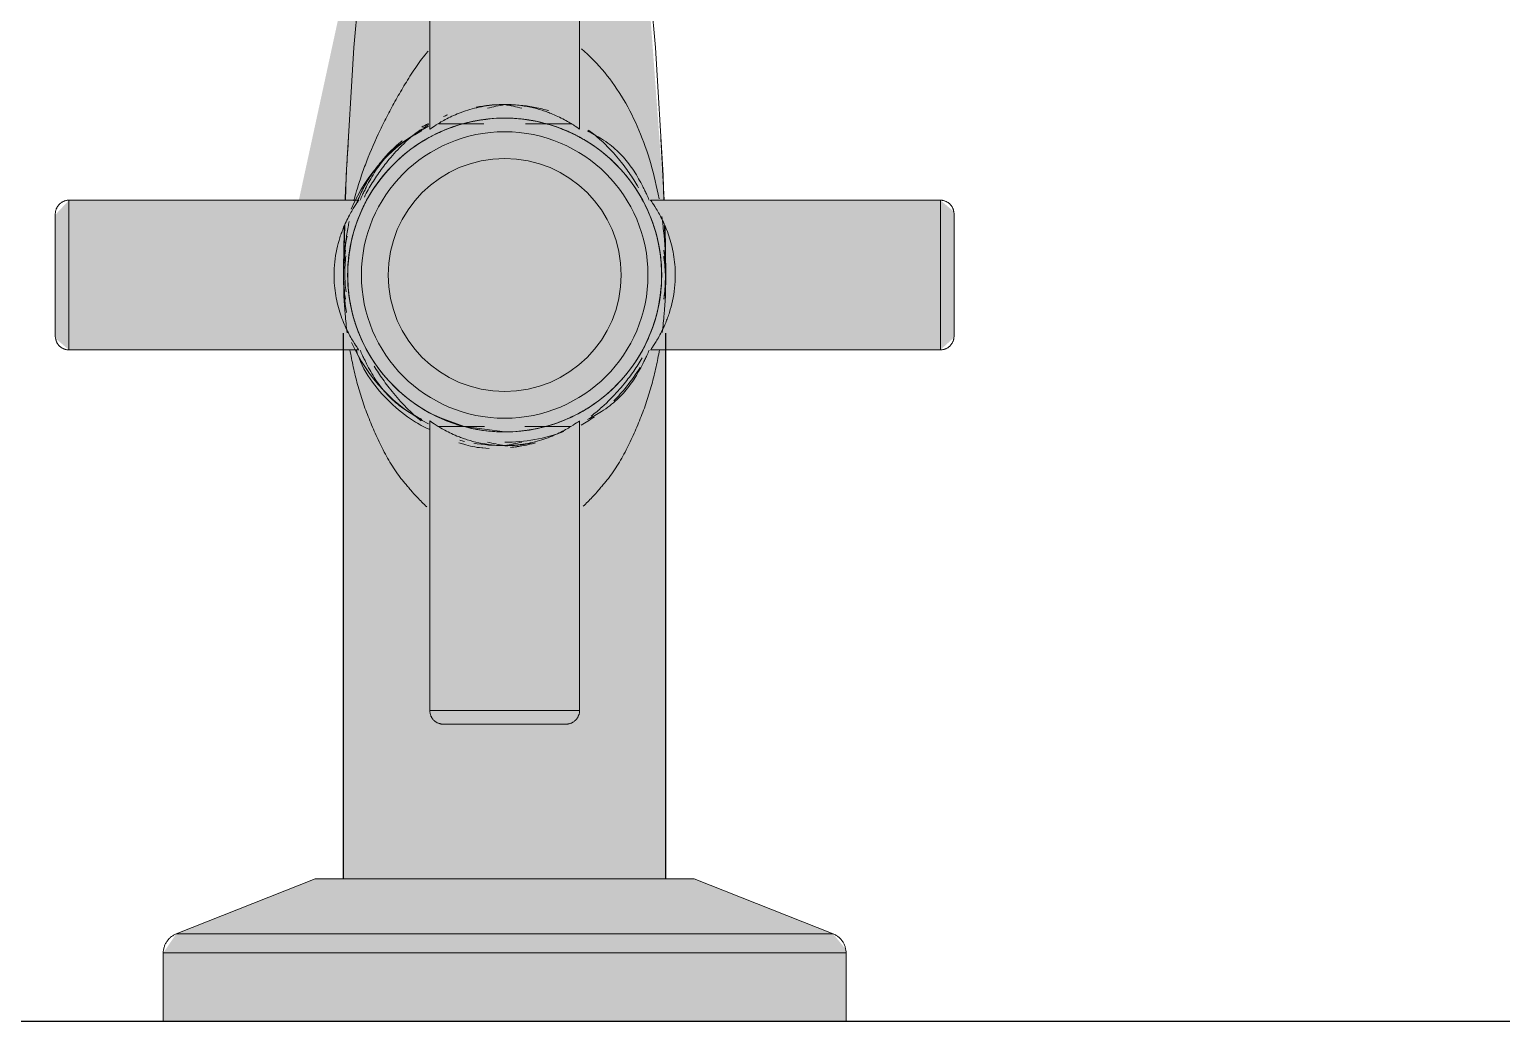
# Model space of a CAD drawing. Extents: x 100 to 738, y -85 to 470.
# Drawn here: x 624.0042 to 624.112, y 455.0367 to 455.1094 of the extents above; entities that cross this region are included whole.
import ezdxf

# ---------------------------------------------------------------- set-up
doc = ezdxf.new("R2010")
doc.units = 0
doc.layers.get('0').update_dxf_attribs({"linetype": 'CONTINUOUS'})
for name, color, linetype in [('0704-MOB-HTC', 251, 'CONTINUOUS'), ('ARQ-ALV', 6, 'CONTINUOUS'), ('ARQ-CON', 10, 'CONTINUOUS'), ('ARQ-PIS', 1, 'CONTINUOUS')]:
    doc.layers.add(name, color=color, linetype=linetype)
doc.layers.add('ARQ-HATCH-8 C', color=40, linetype='CONTINUOUS', true_color=0xfedb00)

# ---------------------------------------------------------------- blocks, each defined once
blk = doc.blocks.new('3600-00-FORCAS_ARMADAS-MAT-LAY-PROPOSTO$0$1235-1022-BB-AG_PCA_RELOGIO_E_EMP-TAG-MAT-LAYOUT-PROP-TERREO$0$2911-0-age-ceilandia-centro-pe-mat-layout-proposto$0$1821-18-BRB-AGE-SEF-PE-MAT-LAYOUT-PROPOSTA$0$ARQ_BRB_AGE_TOR_O FEMININO1')
at = {"layer": '0704-MOB-HTC'}
h = blk.add_hatch(color=255, dxfattribs=at)
h.dxf.hatch_style = 1
edge = h.paths.add_edge_path()
edge.add_line((-0.02501, 0), (0.02501, 0))
edge.add_line((0.02501, 0), (0.02501, -0.00504))
edge.add_line((0.02501, -0.00504), (0.02406, -0.00643))
edge.add_line((0.02406, -0.00643), (0.01388, -0.01046))
edge.add_line((0.01388, -0.01046), (0.0118, -0.01046))
edge.add_line((0.0118, -0.01046), (0.0118, -0.04923))
edge.add_line((0.0118, -0.04923), (0.03192, -0.04923))
edge.add_line((0.03192, -0.04923), (0.03291, -0.05008))
edge.add_line((0.03291, -0.05008), (0.03292, -0.05913))
edge.add_line((0.03292, -0.05913), (0.03192, -0.0602))
edge.add_line((0.03192, -0.0602), (0.01167, -0.0602))
edge.add_line((0.01167, -0.0602), (0.01508, -0.0602))
edge.add_line((0.01508, -0.0602), (0.00992, -0.08397))
edge.add_arc((-0.00201, -0.09533), 0.01647, -33.4349, 43.5832, ccw=False)
edge.add_arc((-0.00006, -0.09526), 0.01492, 216.9841, 322.2189, ccw=False)
edge.add_arc((0.00206, -0.09543), 0.01658, 136.2787, 212.1183, ccw=False)
edge.add_line((-0.00992, -0.08397), (-0.01167, -0.06019))
edge.add_line((-0.01167, -0.06019), (-0.03192, -0.0602))
edge.add_line((-0.03192, -0.0602), (-0.0329, -0.05937))
edge.add_line((-0.0329, -0.05937), (-0.03291, -0.05013))
edge.add_line((-0.03291, -0.05013), (-0.03192, -0.04923))
edge.add_line((-0.03192, -0.04923), (-0.0118, -0.04923))
edge.add_line((-0.0118, -0.04923), (-0.0118, -0.01046))
edge.add_line((-0.0118, -0.01046), (-0.01388, -0.01046))
edge.add_line((-0.01388, -0.01046), (-0.02406, -0.00643))
edge.add_line((-0.02406, -0.00643), (-0.02499, -0.0053))
edge.add_line((-0.02499, -0.0053), (-0.02501, 0))
at = {"layer": 'ARQ-HATCH-8 C'}
h = blk.add_hatch(dxfattribs=at)
h.set_pattern_fill('ANGLE', color=256)
h.set_pattern_definition([(0, (0, 0), (0, 6.985), [5.08, -1.905]), (90, (0, 0), (-6.985, 4e-16), [5.08, -1.905])])
edge = h.paths.add_edge_path()
edge.add_line((-0.02501, 0), (0.02501, 0))
edge.add_line((0.02501, 0), (0.02501, -0.00504))
edge.add_line((0.02501, -0.00504), (0.02406, -0.00643))
edge.add_line((0.02406, -0.00643), (0.01388, -0.01046))
edge.add_line((0.01388, -0.01046), (0.0118, -0.01046))
edge.add_line((0.0118, -0.01046), (0.0118, -0.04923))
edge.add_line((0.0118, -0.04923), (0.03192, -0.04923))
edge.add_line((0.03192, -0.04923), (0.03291, -0.05008))
edge.add_line((0.03291, -0.05008), (0.03292, -0.05913))
edge.add_line((0.03292, -0.05913), (0.03192, -0.0602))
edge.add_line((0.03192, -0.0602), (0.01167, -0.0602))
edge.add_line((0.01167, -0.0602), (0.01508, -0.0602))
edge.add_line((0.01508, -0.0602), (0.00992, -0.08397))
edge.add_arc((0.04358, -0.09128), 0.03444, 167.7476, 202.4006)
edge.add_arc((-0.00016, -0.10931), 0.01286, -203.1977, 22.4006, ccw=False)
edge.add_arc((-0.0433, -0.09082), 0.03407, 336.8023, 371.5946)
edge.add_line((-0.00992, -0.08397), (-0.01167, -0.06019))
edge.add_line((-0.01167, -0.06019), (-0.03192, -0.0602))
edge.add_line((-0.03192, -0.0602), (-0.0329, -0.05937))
edge.add_line((-0.0329, -0.05937), (-0.03291, -0.05013))
edge.add_line((-0.03291, -0.05013), (-0.03192, -0.04923))
edge.add_line((-0.03192, -0.04923), (-0.0118, -0.04923))
edge.add_line((-0.0118, -0.04923), (-0.0118, -0.01046))
edge.add_line((-0.0118, -0.01046), (-0.01388, -0.01046))
edge.add_line((-0.01388, -0.01046), (-0.02406, -0.00643))
edge.add_line((-0.02406, -0.00643), (-0.02499, -0.0053))
edge.add_line((-0.02499, -0.0053), (-0.02501, 0))
at = {"lineweight": 9}
for p, q in [((-0.02501, 0), (-0.02501, -0.00504)), ((-0.02501, 0), (0.02501, 0)), ((0.02501, -0.00504), (0.02501, 0)), ((-0.02501, -0.00504), (0.02501, -0.00504)), ((-0.02406, -0.00643), (-0.01388, -0.01046)), ((0.02406, -0.00643), (-0.02406, -0.00643)), ((0.01388, -0.01046), (0.02406, -0.00643)), ((-0.01388, -0.01046), (0.01388, -0.01046)), ((-0.00449, -0.0218), (-0.00317, -0.0218)), ((0.00449, -0.0218), (-0.00449, -0.0218)), ((0.00317, -0.0218), (0.00449, -0.0218)), ((-0.00549, -0.0228), (-0.00549, -0.04403)), ((-0.00549, -0.0228), (0, -0.0228)), ((0.00549, -0.0228), (0, -0.0228)), ((0.00549, -0.04403), (0.00549, -0.0228)), ((-0.00485, -0.04361), (-0.00147, -0.04361)), ((0.00147, -0.04361), (0.00484, -0.04361)), ((-0.01069, -0.04923), (-0.03192, -0.04923)), ((-0.03192, -0.04923), (-0.03192, -0.05472)), ((0.03192, -0.04923), (0.01069, -0.04923)), ((0.03192, -0.04923), (0.03192, -0.05472)), ((-0.03292, -0.05155), (-0.03292, -0.05023)), ((-0.03292, -0.05023), (-0.03292, -0.0592)), ((0.03292, -0.05023), (0.03292, -0.05155)), ((0.03292, -0.05023), (0.03292, -0.0592)), ((-0.03192, -0.0602), (-0.03192, -0.05472)), ((-0.01175, -0.05833), (-0.0118, -0.05472)), ((-0.0118, -0.05485), (-0.01171, -0.05836)), ((0.0118, -0.05485), (0.01171, -0.05839)), ((0.0118, -0.05478), (0.0118, -0.05448)), ((0.0118, -0.05478), (0.0118, -0.05483)), ((0.03192, -0.0602), (0.03192, -0.05472)), ((-0.03292, -0.0592), (-0.03292, -0.05789)), ((0.03292, -0.05789), (0.03292, -0.0592)), ((-0.03192, -0.0602), (-0.01069, -0.0602)), ((-0.01145, -0.06471), (-0.01169, -0.0602)), ((0.01069, -0.0602), (0.03192, -0.0602)), ((-0.00549, -0.06541), (-0.00549, -0.08663)), ((0.00549, -0.08663), (0.00549, -0.06541)), ((-0.00486, -0.06581), (-0.00152, -0.06581)), ((0.00152, -0.06581), (0.00485, -0.06581))]:
    blk.add_line(p, q, dxfattribs=at)
for p, q in [((-0.0118, -0.01046), (-0.0118, -0.05046)), ((0.0118, -0.01046), (0.0118, -0.05046))]:
    blk.add_line(p, q)
at = {"lineweight": 9, "flags": 128}
for points in [[(-0.02406, -0.00643), (-0.02412, -0.00641), (-0.02417, -0.00638), (-0.02423, -0.00635), (-0.02428, -0.00632), (-0.02433, -0.00629), (-0.02438, -0.00626), (-0.02443, -0.00622), (-0.02447, -0.00619), (-0.02452, -0.00615), (-0.02456, -0.00611), (-0.0246, -0.00606), (-0.02464, -0.00602), (-0.02468, -0.00597), (-0.02472, -0.00592), (-0.02475, -0.00587), (-0.02479, -0.00582), (-0.02482, -0.00577), (-0.02485, -0.00572), (-0.02487, -0.00567), (-0.0249, -0.00561), (-0.02492, -0.00556), (-0.02494, -0.0055), (-0.02495, -0.00544), (-0.02497, -0.00538), (-0.02498, -0.00532), (-0.02499, -0.00527), (-0.025, -0.00521), (-0.02501, -0.00515), (-0.02501, -0.00509), (-0.02501, -0.00504)], [(0.02501, -0.00504), (0.02501, -0.0051), (0.02501, -0.00516), (0.025, -0.00522), (0.02499, -0.00527), (0.02498, -0.00533), (0.02497, -0.00539), (0.02495, -0.00545), (0.02493, -0.00551), (0.02491, -0.00556), (0.02489, -0.00562), (0.02487, -0.00567), (0.02484, -0.00573), (0.02481, -0.00578), (0.02478, -0.00583), (0.02475, -0.00588), (0.02471, -0.00593), (0.02468, -0.00598), (0.02464, -0.00602), (0.0246, -0.00607), (0.02456, -0.00611), (0.02451, -0.00615), (0.02447, -0.00619), (0.02442, -0.00623), (0.02437, -0.00626), (0.02432, -0.0063), (0.02427, -0.00633), (0.02422, -0.00636), (0.02416, -0.00639), (0.02411, -0.00641), (0.02406, -0.00643)], [(-0.00549, -0.0228), (-0.00549, -0.02276), (-0.00548, -0.02272), (-0.00548, -0.02268), (-0.00547, -0.02264), (-0.00547, -0.0226), (-0.00546, -0.02256), (-0.00545, -0.02252), (-0.00544, -0.02249), (-0.00542, -0.02245), (-0.00541, -0.02241), (-0.00539, -0.02238), (-0.00537, -0.02234), (-0.00535, -0.0223), (-0.00533, -0.02227), (-0.00531, -0.02224), (-0.00529, -0.0222), (-0.00526, -0.02217), (-0.00524, -0.02214), (-0.00521, -0.02211), (-0.00518, -0.02208), (-0.00515, -0.02206), (-0.00512, -0.02203), (-0.00509, -0.02201), (-0.00506, -0.02198), (-0.00503, -0.02196), (-0.00499, -0.02194), (-0.00496, -0.02192), (-0.00492, -0.0219), (-0.00489, -0.02188), (-0.00485, -0.02187), (-0.00481, -0.02186), (-0.00477, -0.02184), (-0.00473, -0.02183), (-0.0047, -0.02182), (-0.00466, -0.02182), (-0.00462, -0.02181), (-0.00458, -0.02181), (-0.00454, -0.0218), (-0.0045, -0.0218), (-0.00449, -0.0218)], [(-0.00449, -0.0218), (-0.00448, -0.0218), (-0.00447, -0.0218), (-0.00445, -0.0218), (-0.00443, -0.0218), (-0.0044, -0.0218), (-0.00436, -0.0218), (-0.00431, -0.0218), (-0.00426, -0.0218), (-0.0042, -0.0218), (-0.00413, -0.0218), (-0.00406, -0.0218), (-0.00398, -0.0218), (-0.00389, -0.0218)], [(0.00449, -0.0218), (0.00448, -0.0218), (0.00447, -0.0218), (0.00445, -0.0218), (0.00443, -0.0218), (0.0044, -0.0218), (0.00436, -0.0218), (0.00431, -0.0218), (0.00426, -0.0218), (0.0042, -0.0218), (0.00413, -0.0218), (0.00406, -0.0218), (0.00398, -0.0218), (0.00389, -0.0218), (0.0038, -0.0218), (0.0037, -0.0218), (0.0036, -0.0218), (0.00349, -0.0218), (0.00337, -0.0218), (0.00325, -0.0218), (0.00313, -0.0218), (0.00299, -0.0218), (0.00286, -0.0218), (0.00272, -0.0218), (0.00257, -0.0218), (0.00242, -0.0218), (0.00227, -0.0218), (0.00211, -0.0218), (0.00195, -0.0218), (0.00179, -0.0218), (0.00163, -0.0218), (0.00146, -0.0218), (0.00129, -0.0218), (0.00111, -0.0218), (0.00094, -0.0218), (0.00076, -0.0218), (0.00059, -0.0218), (0.00041, -0.0218), (0.00023, -0.0218), (0.00005, -0.0218), (-0.00013, -0.0218), (-0.00031, -0.0218), (-0.00049, -0.0218), (-0.00067, -0.0218), (-0.00084, -0.0218), (-0.00102, -0.0218), (-0.00119, -0.0218), (-0.00137, -0.0218), (-0.00153, -0.0218), (-0.0017, -0.0218), (-0.00187, -0.0218), (-0.00203, -0.0218), (-0.00219, -0.0218), (-0.00234, -0.0218), (-0.00249, -0.0218), (-0.00264, -0.0218), (-0.00278, -0.0218), (-0.00292, -0.0218), (-0.00306, -0.0218), (-0.00318, -0.0218), (-0.00331, -0.0218), (-0.00343, -0.0218), (-0.00354, -0.0218), (-0.00365, -0.0218), (-0.00375, -0.0218), (-0.00384, -0.0218), (-0.00393, -0.0218), (-0.00402, -0.0218), (-0.00409, -0.0218), (-0.00416, -0.0218), (-0.00423, -0.0218), (-0.00428, -0.0218), (-0.00433, -0.0218), (-0.00438, -0.0218), (-0.00441, -0.0218), (-0.00444, -0.0218), (-0.00446, -0.0218), (-0.00448, -0.0218), (-0.00449, -0.0218), (-0.00449, -0.0218)], [(0.00384, -0.0218), (0.00393, -0.0218), (0.00402, -0.0218), (0.00409, -0.0218), (0.00416, -0.0218), (0.00423, -0.0218), (0.00428, -0.0218), (0.00433, -0.0218), (0.00438, -0.0218), (0.00441, -0.0218), (0.00444, -0.0218), (0.00446, -0.0218), (0.00448, -0.0218), (0.00449, -0.0218), (0.00449, -0.0218)], [(0.00449, -0.0218), (0.00453, -0.0218), (0.00457, -0.0218), (0.00461, -0.02181), (0.00465, -0.02181), (0.00468, -0.02182), (0.00472, -0.02183), (0.00476, -0.02184), (0.0048, -0.02185), (0.00484, -0.02187), (0.00488, -0.02188), (0.00491, -0.0219), (0.00495, -0.02191), (0.00498, -0.02193), (0.00502, -0.02195), (0.00505, -0.02198), (0.00508, -0.022), (0.00511, -0.02202), (0.00515, -0.02205), (0.00518, -0.02208), (0.0052, -0.0221), (0.00523, -0.02213), (0.00526, -0.02216), (0.00528, -0.0222), (0.00531, -0.02223), (0.00533, -0.02226), (0.00535, -0.02229), (0.00537, -0.02233), (0.00539, -0.02237), (0.0054, -0.0224), (0.00542, -0.02244), (0.00543, -0.02248), (0.00544, -0.02251), (0.00545, -0.02255), (0.00546, -0.02259), (0.00547, -0.02263), (0.00548, -0.02267), (0.00548, -0.02271), (0.00548, -0.02275), (0.00549, -0.02279), (0.00549, -0.0228)], [(0, -0.04322), (-0.00046, -0.04323), (-0.00092, -0.04325), (-0.00138, -0.0433), (-0.00183, -0.04336), (-0.00228, -0.04345), (-0.00273, -0.04355), (-0.00318, -0.04367), (-0.00362, -0.0438), (-0.00405, -0.04395), (-0.00448, -0.04413), (-0.0049, -0.04431), (-0.00531, -0.04452), (-0.00571, -0.04474), (-0.00611, -0.04497), (-0.00649, -0.04523), (-0.00687, -0.04549), (-0.00723, -0.04578), (-0.00758, -0.04607), (-0.00792, -0.04638), (-0.00825, -0.04671), (-0.00856, -0.04704), (-0.00886, -0.04739), (-0.00915, -0.04775), (-0.00942, -0.04812), (-0.00968, -0.0485), (-0.00992, -0.0489), (-0.01014, -0.0493), (-0.01035, -0.04971), (-0.01054, -0.05013), (-0.01072, -0.05055), (-0.01088, -0.05098), (-0.01102, -0.05142), (-0.01114, -0.05186), (-0.01125, -0.05231), (-0.01133, -0.05276), (-0.0114, -0.05322), (-0.01145, -0.05367), (-0.01149, -0.05413), (-0.0115, -0.05459), (-0.0115, -0.05505), (-0.01147, -0.05551), (-0.01143, -0.05597), (-0.01137, -0.05643), (-0.01129, -0.05688), (-0.0112, -0.05733), (-0.01109, -0.05778), (-0.01095, -0.05822), (-0.01081, -0.05865), (-0.01064, -0.05908), (-0.01046, -0.0595), (-0.01026, -0.05992), (-0.01004, -0.06032), (-0.00981, -0.06072), (-0.00956, -0.06111), (-0.0093, -0.06149), (-0.00902, -0.06185), (-0.00873, -0.06221), (-0.00842, -0.06255), (-0.0081, -0.06288), (-0.00777, -0.0632), (-0.00742, -0.0635), (-0.00707, -0.06379), (-0.0067, -0.06407), (-0.00632, -0.06433), (-0.00593, -0.06457), (-0.00553, -0.0648), (-0.00512, -0.06501), (-0.00471, -0.06521), (-0.00428, -0.06539), (-0.00385, -0.06555), (-0.00342, -0.0657), (-0.00297, -0.06583), (-0.00253, -0.06594), (-0.00208, -0.06603), (-0.00162, -0.0661), (-0.00117, -0.06616), (-0.00071, -0.0662), (-0.00025, -0.06621), (0, -0.06622)], [(-0.00382, -0.04387), (-0.00316, -0.04366), (-0.00244, -0.04348), (-0.00166, -0.04334), (-0.00084, -0.04325), (0, -0.04322)], [(0, -0.06622), (0.00046, -0.06621), (0.00092, -0.06618), (0.00138, -0.06613), (0.00183, -0.06607), (0.00228, -0.06599), (0.00273, -0.06589), (0.00318, -0.06577), (0.00362, -0.06563), (0.00405, -0.06548), (0.00448, -0.06531), (0.0049, -0.06512), (0.00531, -0.06492), (0.00571, -0.0647), (0.00611, -0.06446), (0.00649, -0.06421), (0.00687, -0.06394), (0.00723, -0.06366), (0.00758, -0.06336), (0.00792, -0.06305), (0.00825, -0.06273), (0.00856, -0.06239), (0.00886, -0.06204), (0.00915, -0.06168), (0.00942, -0.06131), (0.00968, -0.06093), (0.00992, -0.06054), (0.01014, -0.06014), (0.01035, -0.05973), (0.01054, -0.05931), (0.01072, -0.05888), (0.01088, -0.05845), (0.01102, -0.05801), (0.01114, -0.05757), (0.01125, -0.05712), (0.01133, -0.05667), (0.0114, -0.05622), (0.01145, -0.05576), (0.01149, -0.0553), (0.0115, -0.05484), (0.0115, -0.05438), (0.01147, -0.05392), (0.01143, -0.05346), (0.01137, -0.05301), (0.01129, -0.05255), (0.0112, -0.0521), (0.01109, -0.05166), (0.01095, -0.05122), (0.01081, -0.05078), (0.01064, -0.05035), (0.01046, -0.04993), (0.01026, -0.04952), (0.01004, -0.04911), (0.00981, -0.04871), (0.00956, -0.04833), (0.0093, -0.04795), (0.00902, -0.04758), (0.00873, -0.04723), (0.00842, -0.04689), (0.0081, -0.04655), (0.00777, -0.04624), (0.00742, -0.04593), (0.00707, -0.04564), (0.0067, -0.04537), (0.00632, -0.04511), (0.00593, -0.04486), (0.00553, -0.04463), (0.00512, -0.04442), (0.00471, -0.04422), (0.00428, -0.04404), (0.00385, -0.04388), (0.00342, -0.04374), (0.00297, -0.04361), (0.00253, -0.0435), (0.00208, -0.04341), (0.00162, -0.04333), (0.00117, -0.04328), (0.00071, -0.04324), (0.00025, -0.04322), (0, -0.04322)], [(0.00381, -0.04387), (0.00552, -0.04463), (0.00594, -0.04487), (0.00504, -0.04438), (0.00296, -0.04361), (0, -0.04322)], [(-0.03292, -0.05023), (-0.03292, -0.05019), (-0.03291, -0.05015), (-0.03291, -0.05011), (-0.0329, -0.05007), (-0.0329, -0.05003), (-0.03289, -0.04999), (-0.03288, -0.04996), (-0.03287, -0.04992), (-0.03285, -0.04988), (-0.03284, -0.04984), (-0.03282, -0.04981), (-0.0328, -0.04977), (-0.03278, -0.04973), (-0.03276, -0.0497), (-0.03274, -0.04967), (-0.03272, -0.04963), (-0.03269, -0.0496), (-0.03267, -0.04957), (-0.03264, -0.04954), (-0.03261, -0.04951), (-0.03258, -0.04949), (-0.03255, -0.04946), (-0.03252, -0.04944), (-0.03249, -0.04941), (-0.03246, -0.04939), (-0.03242, -0.04937), (-0.03239, -0.04935), (-0.03235, -0.04933), (-0.03232, -0.04931), (-0.03228, -0.0493), (-0.03224, -0.04929), (-0.0322, -0.04927), (-0.03216, -0.04926), (-0.03213, -0.04925), (-0.03209, -0.04925), (-0.03205, -0.04924), (-0.03201, -0.04924), (-0.03197, -0.04923), (-0.03193, -0.04923), (-0.03192, -0.04923)], [(0.03192, -0.04923), (0.03196, -0.04923), (0.032, -0.04923), (0.03204, -0.04924), (0.03208, -0.04924), (0.03212, -0.04925), (0.03215, -0.04926), (0.03219, -0.04927), (0.03223, -0.04928), (0.03227, -0.0493), (0.03231, -0.04931), (0.03234, -0.04933), (0.03238, -0.04934), (0.03241, -0.04936), (0.03245, -0.04938), (0.03248, -0.04941), (0.03251, -0.04943), (0.03255, -0.04945), (0.03258, -0.04948), (0.03261, -0.04951), (0.03263, -0.04953), (0.03266, -0.04956), (0.03269, -0.04959), (0.03271, -0.04963), (0.03274, -0.04966), (0.03276, -0.04969), (0.03278, -0.04973), (0.0328, -0.04976), (0.03282, -0.0498), (0.03283, -0.04983), (0.03285, -0.04987), (0.03286, -0.04991), (0.03287, -0.04994), (0.03289, -0.04998), (0.03289, -0.05002), (0.0329, -0.05006), (0.03291, -0.0501), (0.03291, -0.05014), (0.03292, -0.05018), (0.03292, -0.05022), (0.03292, -0.05023)], [(-0.03292, -0.05087), (-0.03292, -0.05078), (-0.03292, -0.0507), (-0.03292, -0.05062), (-0.03292, -0.05055), (-0.03292, -0.05049), (-0.03292, -0.05043), (-0.03292, -0.05038), (-0.03292, -0.05034), (-0.03292, -0.05031), (-0.03292, -0.05028), (-0.03292, -0.05025), (-0.03292, -0.05024), (-0.03292, -0.05023), (-0.03292, -0.05023)], [(-0.03292, -0.05023), (-0.03292, -0.05024), (-0.03292, -0.05025), (-0.03292, -0.05026), (-0.03292, -0.05029), (-0.03292, -0.05032), (-0.03292, -0.05036), (-0.03292, -0.05041), (-0.03292, -0.05046), (-0.03292, -0.05052), (-0.03292, -0.05059), (-0.03292, -0.05066), (-0.03292, -0.05074), (-0.03292, -0.05082), (-0.03292, -0.05092), (-0.03292, -0.05102), (-0.03292, -0.05112), (-0.03292, -0.05123), (-0.03292, -0.05134), (-0.03292, -0.05147), (-0.03292, -0.05159), (-0.03292, -0.05172), (-0.03292, -0.05186), (-0.03292, -0.052), (-0.03292, -0.05214), (-0.03292, -0.05229), (-0.03292, -0.05245), (-0.03292, -0.0526), (-0.03292, -0.05276), (-0.03292, -0.05293), (-0.03292, -0.05309), (-0.03292, -0.05326), (-0.03292, -0.05343), (-0.03292, -0.0536), (-0.03292, -0.05378), (-0.03292, -0.05396), (-0.03292, -0.05413), (-0.03292, -0.05431), (-0.03292, -0.05449), (-0.03292, -0.05467), (-0.03292, -0.05485), (-0.03292, -0.05503), (-0.03292, -0.05521), (-0.03292, -0.05538), (-0.03292, -0.05556), (-0.03292, -0.05574), (-0.03292, -0.05591), (-0.03292, -0.05608), (-0.03292, -0.05625), (-0.03292, -0.05642), (-0.03292, -0.05658), (-0.03292, -0.05675), (-0.03292, -0.0569), (-0.03292, -0.05706), (-0.03292, -0.05721), (-0.03292, -0.05736), (-0.03292, -0.0575), (-0.03292, -0.05764), (-0.03292, -0.05777), (-0.03292, -0.0579), (-0.03292, -0.05803), (-0.03292, -0.05814), (-0.03292, -0.05826), (-0.03292, -0.05836), (-0.03292, -0.05847), (-0.03292, -0.05856), (-0.03292, -0.05865), (-0.03292, -0.05873), (-0.03292, -0.05881), (-0.03292, -0.05888), (-0.03292, -0.05894), (-0.03292, -0.059), (-0.03292, -0.05905), (-0.03292, -0.05909), (-0.03292, -0.05913), (-0.03292, -0.05916), (-0.03292, -0.05918), (-0.03292, -0.0592), (-0.03292, -0.0592), (-0.03292, -0.0592)], [(0.03292, -0.05023), (0.03292, -0.05024), (0.03292, -0.05025), (0.03292, -0.05026), (0.03292, -0.05029), (0.03292, -0.05032), (0.03292, -0.05036), (0.03292, -0.05041), (0.03292, -0.05046), (0.03292, -0.05052), (0.03292, -0.05059), (0.03292, -0.05066), (0.03292, -0.05074), (0.03292, -0.05082)], [(0.03292, -0.0592), (0.03292, -0.0592), (0.03292, -0.05919), (0.03292, -0.05917), (0.03292, -0.05915), (0.03292, -0.05911), (0.03292, -0.05908), (0.03292, -0.05903), (0.03292, -0.05898), (0.03292, -0.05892), (0.03292, -0.05885), (0.03292, -0.05878), (0.03292, -0.0587), (0.03292, -0.05861), (0.03292, -0.05852), (0.03292, -0.05842), (0.03292, -0.05832), (0.03292, -0.05821), (0.03292, -0.05809), (0.03292, -0.05797), (0.03292, -0.05784), (0.03292, -0.05771), (0.03292, -0.05758), (0.03292, -0.05744), (0.03292, -0.05729), (0.03292, -0.05714), (0.03292, -0.05699), (0.03292, -0.05683), (0.03292, -0.05667), (0.03292, -0.05651), (0.03292, -0.05634), (0.03292, -0.05617), (0.03292, -0.056), (0.03292, -0.05583), (0.03292, -0.05566), (0.03292, -0.05548), (0.03292, -0.0553), (0.03292, -0.05512), (0.03292, -0.05495), (0.03292, -0.05477), (0.03292, -0.05459), (0.03292, -0.05441), (0.03292, -0.05423), (0.03292, -0.05405), (0.03292, -0.05387), (0.03292, -0.0537), (0.03292, -0.05352), (0.03292, -0.05335), (0.03292, -0.05318), (0.03292, -0.05302), (0.03292, -0.05285), (0.03292, -0.05269), (0.03292, -0.05253), (0.03292, -0.05238), (0.03292, -0.05222), (0.03292, -0.05208), (0.03292, -0.05193), (0.03292, -0.0518), (0.03292, -0.05166), (0.03292, -0.05153), (0.03292, -0.05141), (0.03292, -0.05129), (0.03292, -0.05118), (0.03292, -0.05107), (0.03292, -0.05097), (0.03292, -0.05087), (0.03292, -0.05078), (0.03292, -0.0507), (0.03292, -0.05062), (0.03292, -0.05055), (0.03292, -0.05049), (0.03292, -0.05043), (0.03292, -0.05038), (0.03292, -0.05034), (0.03292, -0.05031), (0.03292, -0.05028), (0.03292, -0.05025), (0.03292, -0.05024), (0.03292, -0.05023), (0.03292, -0.05023)], [(-0.03292, -0.0592), (-0.03292, -0.0592), (-0.03292, -0.05919), (-0.03292, -0.05917), (-0.03292, -0.05915), (-0.03292, -0.05911), (-0.03292, -0.05908), (-0.03292, -0.05903), (-0.03292, -0.05898), (-0.03292, -0.05892), (-0.03292, -0.05885), (-0.03292, -0.05878), (-0.03292, -0.0587), (-0.03292, -0.05861)], [(-0.03192, -0.0602), (-0.03196, -0.0602), (-0.032, -0.0602), (-0.03204, -0.0602), (-0.03208, -0.06019), (-0.03212, -0.06018), (-0.03215, -0.06017), (-0.03219, -0.06016), (-0.03223, -0.06015), (-0.03227, -0.06014), (-0.03231, -0.06012), (-0.03234, -0.06011), (-0.03238, -0.06009), (-0.03241, -0.06007), (-0.03245, -0.06005), (-0.03248, -0.06003), (-0.03251, -0.06001), (-0.03255, -0.05998), (-0.03258, -0.05996), (-0.03261, -0.05993), (-0.03263, -0.0599), (-0.03266, -0.05987), (-0.03269, -0.05984), (-0.03271, -0.05981), (-0.03274, -0.05978), (-0.03276, -0.05974), (-0.03278, -0.05971), (-0.0328, -0.05967), (-0.03282, -0.05964), (-0.03283, -0.0596), (-0.03285, -0.05957), (-0.03286, -0.05953), (-0.03287, -0.05949), (-0.03289, -0.05945), (-0.03289, -0.05941), (-0.0329, -0.05937), (-0.03291, -0.05933), (-0.03291, -0.05929), (-0.03292, -0.05925), (-0.03292, -0.05921), (-0.03292, -0.0592)], [(0.03292, -0.0592), (0.03292, -0.05924), (0.03291, -0.05928), (0.03291, -0.05932), (0.0329, -0.05936), (0.0329, -0.0594), (0.03289, -0.05944), (0.03288, -0.05948), (0.03287, -0.05952), (0.03285, -0.05956), (0.03284, -0.05959), (0.03282, -0.05963), (0.0328, -0.05967), (0.03278, -0.0597), (0.03276, -0.05973), (0.03274, -0.05977), (0.03272, -0.0598), (0.03269, -0.05983), (0.03267, -0.05986), (0.03264, -0.05989), (0.03261, -0.05992), (0.03258, -0.05995), (0.03255, -0.05997), (0.03252, -0.06), (0.03249, -0.06002), (0.03246, -0.06005), (0.03242, -0.06007), (0.03239, -0.06009), (0.03235, -0.0601), (0.03232, -0.06012), (0.03228, -0.06014), (0.03224, -0.06015), (0.0322, -0.06016), (0.03216, -0.06017), (0.03213, -0.06018), (0.03209, -0.06019), (0.03205, -0.0602), (0.03201, -0.0602), (0.03197, -0.0602), (0.03193, -0.0602), (0.03192, -0.0602)], [(0.03292, -0.05856), (0.03292, -0.05865), (0.03292, -0.05873), (0.03292, -0.05881), (0.03292, -0.05888), (0.03292, -0.05894), (0.03292, -0.059), (0.03292, -0.05905), (0.03292, -0.05909), (0.03292, -0.05913), (0.03292, -0.05916), (0.03292, -0.05918), (0.03292, -0.0592), (0.03292, -0.0592), (0.03292, -0.0592)], [(-0.01167, -0.06019), (-0.01162, -0.06201), (-0.01104, -0.07139), (-0.01042, -0.07835), (-0.0099, -0.08309), (-0.00917, -0.08892), (-0.00892, -0.091), (-0.00881, -0.09201)], [(0.01167, -0.06019), (0.01162, -0.06201), (0.01104, -0.07139), (0.01042, -0.07835), (0.0099, -0.08309), (0.00917, -0.08892), (0.00892, -0.091), (0.00881, -0.09201)], [(0, -0.06622), (0.00085, -0.06619), (0.00167, -0.0661), (0.00245, -0.06595), (0.00317, -0.06577), (0.00382, -0.06557)]]:
    blk.add_lwpolyline(points, dxfattribs=at)
at = {"lineweight": 9}
for centre, radius, start, end in [((0, -0.05471), 0.01225, 90, 110.6842), ((0, -0.05472), 0.0115, 90, 270), ((0, -0.05472), 0.0105, 90, 270), ((0, -0.05472), 0.0115, 270, 90), ((0, -0.05472), 0.0105, 270, 90), ((0, -0.05471), 0.01225, 23.7712, 62.9354), ((0, -0.05472), 0.00854, 0, 180), ((0, -0.05472), 0.00854, 180, 360), ((0, -0.05471), 0.01225, 297.0689, 336.7373)]:
    blk.add_arc(centre, radius, start, end, dxfattribs=at)
blk.add_ellipse((0.00602, -0.05448), major_axis=(0, 0.02707), ratio=0.213714, start_param=4.706006, end_param=4.710791, dxfattribs=at)
for points, knots in [([(0.0057, -0.03772), (0.00595, -0.03795), (0.00635, -0.03836), (0.00681, -0.03887), (0.00711, -0.03923), (0.00733, -0.03949), (0.00755, -0.03975), (0.00782, -0.04011), (0.00827, -0.04076), (0.00883, -0.04174), (0.00933, -0.04276), (0.00969, -0.04358), (0.00994, -0.0442), (0.01018, -0.04481), (0.01047, -0.04565), (0.01079, -0.0467), (0.0111, -0.04798), (0.01126, -0.04882), (0.01134, -0.04924)], [0.6196877, 0.6196877, 0.6196877, 0.6196877, 0.6388889, 0.6527778, 0.6597222, 0.6666667, 0.6736111, 0.6805556, 0.6944444, 0.7222222, 0.75, 0.7638889, 0.7777778, 0.7916667, 0.8055556, 0.8333333, 0.8611111, 0.8881855, 0.8881855, 0.8881855, 0.8881855]), ([(-0.01134, -0.04924), (-0.01127, -0.04882), (-0.0111, -0.04798), (-0.01079, -0.0467), (-0.01047, -0.04565), (-0.01018, -0.04481), (-0.00994, -0.0442), (-0.00969, -0.04358), (-0.00933, -0.04276), (-0.00883, -0.04174), (-0.00827, -0.04076), (-0.00782, -0.04011), (-0.00755, -0.03975), (-0.00733, -0.03949), (-0.00711, -0.03923), (-0.00681, -0.03887), (-0.00637, -0.03838), (-0.00598, -0.03798), (-0.00576, -0.03777)], [0.1118009, 0.1118009, 0.1118009, 0.1118009, 0.1388889, 0.1666667, 0.1944444, 0.2083333, 0.2222222, 0.2361111, 0.25, 0.2777778, 0.3055556, 0.3194444, 0.3263889, 0.3333333, 0.3402778, 0.3472222, 0.3611111, 0.3788755, 0.3788755, 0.3788755, 0.3788755]), ([(0.00335, -0.04243), (0.00323, -0.04239), (0.00269, -0.04222), (0.00212, -0.04208), (0.00162, -0.04205), (0.00159, -0.04205)], [0.85744056, 0.85744056, 0.85744056, 0.85744056, 0.875, 0.9375, 0.94087053, 0.94087053, 0.94087053, 0.94087053]), ([(-0.00077, -0.04211), (-0.00093, -0.04214), (-0.00133, -0.0422), (-0.00182, -0.04231), (-0.00216, -0.04239), (-0.00226, -0.04241)], [0.0420248, 0.0420248, 0.0420248, 0.0420248, 0.0625, 0.09375, 0.1082793, 0.1082793, 0.1082793, 0.1082793]), ([(0.0035, -0.04292), (0.00338, -0.04287), (0.00314, -0.04278), (0.00261, -0.0426), (0.00161, -0.04233), (0.00064, -0.04222), (0, -0.04222)], [0, 0, 0, 0, 0.125, 0.25, 0.5, 0.9999645, 0.9999645, 0.9999645, 0.9999645]), ([(0.0035, -0.04292), (0.00387, -0.04308), (0.00454, -0.04341), (0.00523, -0.04385), (0.00547, -0.04402), (0.00549, -0.04403), (0.00549, -0.04403)], [-1, -1, -1, -1, -0.8888889, -0.7777778, -0.6666667, -0.6403182, -0.6403182, -0.6403182, -0.6403182]), ([(-0.00607, -0.04413), (-0.00643, -0.04432), (-0.007, -0.04464), (-0.00771, -0.04513), (-0.00841, -0.04573), (-0.00914, -0.04654), (-0.00971, -0.04744), (-0.01007, -0.04812), (-0.01027, -0.04852), (-0.01043, -0.04885), (-0.01053, -0.04908), (-0.01059, -0.04922)], [0.1362016, 0.1362016, 0.1362016, 0.1362016, 0.1666667, 0.1875, 0.2083333, 0.25, 0.2916667, 0.3125, 0.3229167, 0.3333333, 0.3459379, 0.3459379, 0.3459379, 0.3459379]), ([(-0.00382, -0.04387), (-0.00423, -0.04402), (-0.00496, -0.04433), (-0.00569, -0.04472), (-0.00602, -0.04492), (-0.00592, -0.04485), (-0.00525, -0.04447), (-0.00397, -0.04388), (-0.00217, -0.04336), (-0.00073, -0.04322), (0, -0.04322)], [0, 0, 0, 0, 0.111111, 0.222222, 0.333333, 0.444444, 0.583333, 0.722222, 0.861111, 1, 1, 1, 1]), ([(-0.00485, -0.04361), (-0.00508, -0.04375), (-0.00534, -0.04393), (-0.00547, -0.04402), (-0.00549, -0.04403), (-0.00549, -0.04403)], [0.4445011, 0.4445011, 0.4445011, 0.4445011, 0.5555556, 0.6111111, 0.640776, 0.640776, 0.640776, 0.640776]), ([(0, -0.04322), (0.00071, -0.04322), (0.00197, -0.04334), (0.00304, -0.04362), (0.00347, -0.04375)], [0, 0, 0, 0, 0.5, 0.8934898, 0.8934898, 0.8934898, 0.8934898]), ([(0.00554, -0.04341), (0.00593, -0.04359), (0.00694, -0.04414), (0.00896, -0.04579), (0.01042, -0.04765), (0.01086, -0.04922)], [0.3009232, 0.3009232, 0.3009232, 0.3009232, 0.375, 0.5, 0.7443631, 0.7443631, 0.7443631, 0.7443631]), ([(0.01059, -0.04922), (0.01053, -0.04908), (0.01043, -0.04885), (0.01027, -0.04852), (0.01007, -0.04812), (0.00971, -0.04744), (0.00914, -0.04654), (0.00841, -0.04573), (0.00771, -0.04513), (0.007, -0.04464), (0.00642, -0.04432), (0.00606, -0.04413)], [0.6540621, 0.6540621, 0.6540621, 0.6540621, 0.6666667, 0.6770833, 0.6875, 0.7083333, 0.75, 0.7916667, 0.8125, 0.8333333, 0.8637984, 0.8637984, 0.8637984, 0.8637984]), ([(0.00613, -0.04403), (0.00645, -0.04429), (0.00721, -0.04498), (0.00818, -0.04607), (0.00894, -0.04708), (0.00935, -0.0477), (0.00956, -0.04804)], [0.1388282, 0.1388282, 0.1388282, 0.1388282, 0.1666667, 0.2083333, 0.25, 0.290596, 0.290596, 0.290596, 0.290596]), ([(-0.01008, -0.04866), (-0.00998, -0.04849), (-0.00967, -0.04798), (-0.00915, -0.04723), (-0.00836, -0.04625), (-0.00738, -0.04523), (-0.00661, -0.04459), (-0.00633, -0.04437)], [0.6881636, 0.6881636, 0.6881636, 0.6881636, 0.7083333, 0.75, 0.7916667, 0.8333333, 0.8555732, 0.8555732, 0.8555732, 0.8555732]), ([(-0.00992, -0.04794), (-0.00962, -0.04745), (-0.00903, -0.04662), (-0.00833, -0.04583), (-0.008, -0.04551)], [0.4024601, 0.4024601, 0.4024601, 0.4024601, 0.5, 0.5724499, 0.5724499, 0.5724499, 0.5724499]), ([(-0.0118, -0.05122), (-0.01164, -0.05084), (-0.01131, -0.05018), (-0.01087, -0.04949), (-0.0107, -0.04925), (-0.01069, -0.04923), (-0.01069, -0.04923)], [-1, -1, -1, -1, -0.8888889, -0.7777778, -0.6666667, -0.6403182, -0.6403182, -0.6403182, -0.6403182]), ([(-0.01085, -0.05854), (-0.01108, -0.05787), (-0.0114, -0.05667), (-0.01153, -0.05482), (-0.01146, -0.05344), (-0.01123, -0.05215), (-0.0108, -0.05065), (-0.01021, -0.04939), (-0.0098, -0.0487), (-0.00983, -0.04875), (-0.01027, -0.04949), (-0.01067, -0.05038), (-0.01085, -0.05091)], [-1, -1, -1, -1, -0.861111, -0.791667, -0.722222, -0.652778, -0.583333, -0.444444, -0.333333, -0.222222, -0.111111, 0, 0, 0, 0]), ([(0.01085, -0.0509), (0.01048, -0.04984), (0.00984, -0.04877), (0.0098, -0.0487), (0.01021, -0.04939), (0.0108, -0.05064), (0.01123, -0.05214), (0.01146, -0.05343), (0.01153, -0.05482), (0.0114, -0.05665), (0.01109, -0.05786), (0.01085, -0.05852)], [0, 0, 0, 0, 0.222222, 0.333333, 0.444444, 0.583333, 0.652778, 0.722222, 0.791667, 0.861111, 1, 1, 1, 1]), ([(0.01111, -0.04987), (0.01097, -0.04964), (0.01079, -0.04938), (0.0107, -0.04925), (0.01069, -0.04923), (0.01069, -0.04923)], [0.4445011, 0.4445011, 0.4445011, 0.4445011, 0.5555556, 0.6111111, 0.640776, 0.640776, 0.640776, 0.640776]), ([(-0.0118, -0.05448), (-0.0118, -0.0536), (-0.01174, -0.05227), (-0.0116, -0.05096), (-0.01154, -0.0505)], [0, 0, 0, 0, 0.05555556, 0.08463212, 0.08463212, 0.08463212, 0.08463212]), ([(0.01154, -0.05049), (0.0116, -0.05095), (0.01174, -0.05227), (0.0118, -0.0536), (0.0118, -0.05448)], [0.91514487, 0.91514487, 0.91514487, 0.91514487, 0.94444444, 1, 1, 1, 1]), ([(-0.0118, -0.05122), (-0.01184, -0.05134), (-0.01194, -0.05158), (-0.01212, -0.05211), (-0.01239, -0.0531), (-0.0125, -0.05407), (-0.0125, -0.05472)], [0, 0, 0, 0, 0.125, 0.25, 0.5, 0.9999645, 0.9999645, 0.9999645, 0.9999645]), ([(-0.01085, -0.05854), (-0.01048, -0.05959), (-0.00984, -0.06066), (-0.0098, -0.06074), (-0.01021, -0.06005), (-0.0108, -0.05879), (-0.01123, -0.05729), (-0.01146, -0.056), (-0.01153, -0.05462), (-0.0114, -0.05278), (-0.01109, -0.05158), (-0.01085, -0.05091)], [0, 0, 0, 0, 0.222222, 0.333333, 0.444444, 0.583333, 0.652778, 0.722222, 0.791667, 0.861111, 1, 1, 1, 1]), ([(0.01085, -0.05852), (0.01067, -0.05905), (0.01027, -0.05994), (0.00983, -0.06068), (0.0098, -0.06074), (0.01021, -0.06005), (0.0108, -0.05879), (0.01123, -0.05729), (0.01146, -0.05599), (0.01153, -0.05461), (0.0114, -0.05277), (0.01108, -0.05156), (0.01085, -0.0509)], [0, 0, 0, 0, 0.111111, 0.222222, 0.333333, 0.444444, 0.583333, 0.652778, 0.722222, 0.791667, 0.861111, 1, 1, 1, 1]), ([(-0.01166, -0.05296), (-0.01168, -0.05304), (-0.01176, -0.05363), (-0.01184, -0.05471), (-0.01176, -0.05582), (-0.01167, -0.05644), (-0.01165, -0.05654)], [0.45181838, 0.45181838, 0.45181838, 0.45181838, 0.45833333, 0.5, 0.54166667, 0.55037065, 0.55037065, 0.55037065, 0.55037065]), ([(-0.01165, -0.0561), (-0.01165, -0.05607), (-0.01173, -0.05556), (-0.01181, -0.05458), (-0.01174, -0.05359), (-0.01167, -0.05307), (-0.01166, -0.053)], [0.45554562, 0.45554562, 0.45554562, 0.45554562, 0.45833333, 0.5, 0.54166667, 0.54713303, 0.54713303, 0.54713303, 0.54713303]), ([(0.01162, -0.05349), (0.01168, -0.05391), (0.01174, -0.05479), (0.01169, -0.05567), (0.01164, -0.05612)], [0.46358546, 0.46358546, 0.46358546, 0.46358546, 0.5, 0.53960047, 0.53960047, 0.53960047, 0.53960047]), ([(0.01165, -0.05654), (0.01167, -0.05644), (0.01176, -0.05582), (0.01184, -0.05471), (0.01176, -0.05363), (0.01168, -0.05304), (0.01166, -0.05296)], [0.44962935, 0.44962935, 0.44962935, 0.44962935, 0.45833333, 0.5, 0.54166667, 0.54818162, 0.54818162, 0.54818162, 0.54818162]), ([(-0.0118, -0.05448), (-0.0118, -0.05448), (-0.0118, -0.05448), (-0.0118, -0.05448), (-0.0118, -0.05447), (-0.01181, -0.05456), (-0.0118, -0.05448)], [0, 0, 0, 0, 0.5, 0.5, 0.5, 0.5000055, 0.5000055, 0.5000055, 0.5000055]), ([(-0.0118, -0.05448), (-0.0118, -0.05448), (-0.0118, -0.05448), (-0.0118, -0.05448), (-0.0118, -0.05448), (-0.0118, -0.05448), (-0.0118, -0.05448)], [0.75, 0.75, 0.75, 0.75, 0.9980012, 0.9980012, 0.9980012, 0.9980032, 0.9980032, 0.9980032, 0.9980032]), ([(-0.01151, -0.05901), (-0.01158, -0.05854), (-0.01173, -0.05717), (-0.0118, -0.05579), (-0.0118, -0.05485)], [0.8485871, 0.8485871, 0.8485871, 0.8485871, 0.9, 1, 1, 1, 1]), ([(0.0114, -0.05865), (0.01142, -0.05851), (0.01148, -0.0582), (0.01156, -0.05772), (0.01164, -0.05721), (0.01169, -0.05679), (0.01172, -0.05646), (0.01174, -0.05621), (0.01176, -0.05597), (0.01178, -0.05573), (0.01179, -0.05549), (0.0118, -0.05527), (0.0118, -0.05508), (0.0118, -0.05494), (0.0118, -0.05483), (0.0118, -0.05483)], [0.8055856, 0.8055856, 0.8055856, 0.8055856, 0.825, 0.85, 0.875, 0.9, 0.9125, 0.925, 0.9375, 0.95, 0.9625, 0.975, 0.984375, 0.9921875, 0.9998408, 0.9998408, 0.9998408, 0.9998408]), ([(0.0118, -0.05483), (0.0118, -0.05483), (0.0118, -0.05494), (0.0118, -0.05507), (0.0118, -0.05523), (0.01179, -0.05538), (0.01179, -0.05552), (0.01178, -0.05567), (0.01177, -0.05582), (0.01175, -0.05601), (0.01173, -0.05625), (0.0117, -0.05654), (0.01167, -0.05683), (0.01162, -0.05717), (0.01158, -0.05742), (0.01155, -0.05757)], [0.000056, 0.000056, 0.000056, 0.000056, 0.0068359, 0.015625, 0.0234375, 0.03125, 0.0390625, 0.046875, 0.0546875, 0.0625, 0.078125, 0.09375, 0.109375, 0.125, 0.150489, 0.150489, 0.150489, 0.150489]), ([(0.0118, -0.05822), (0.01184, -0.0581), (0.01194, -0.05785), (0.01212, -0.05733), (0.01239, -0.05633), (0.0125, -0.05536), (0.0125, -0.05472)], [0, 0, 0, 0, 0.125, 0.25, 0.5, 0.9999645, 0.9999645, 0.9999645, 0.9999645]), ([(0.0118, -0.05822), (0.01164, -0.05859), (0.01131, -0.05926), (0.01087, -0.05995), (0.0107, -0.06018), (0.01069, -0.0602), (0.01069, -0.0602)], [-1, -1, -1, -1, -0.8888889, -0.7777778, -0.6666667, -0.6403182, -0.6403182, -0.6403182, -0.6403182]), ([(-0.00563, -0.0713), (-0.00623, -0.07078), (-0.00735, -0.06964), (-0.00876, -0.06762), (-0.00988, -0.06536), (-0.01075, -0.06292), (-0.01114, -0.06118), (-0.01131, -0.06031)], [0.2951303, 0.2951303, 0.2951303, 0.2951303, 0.4, 0.5, 0.6, 0.7, 0.8, 0.8, 0.8, 0.8]), ([(-0.01111, -0.05957), (-0.01097, -0.0598), (-0.01079, -0.06006), (-0.0107, -0.06019), (-0.01069, -0.0602), (-0.01069, -0.0602)], [0.4445011, 0.4445011, 0.4445011, 0.4445011, 0.5555556, 0.6111111, 0.640776, 0.640776, 0.640776, 0.640776]), ([(-0.01059, -0.0602), (-0.01053, -0.06034), (-0.01043, -0.06057), (-0.01027, -0.0609), (-0.01007, -0.0613), (-0.00971, -0.06198), (-0.00914, -0.06288), (-0.00841, -0.06369), (-0.00771, -0.06429), (-0.007, -0.06478), (-0.00642, -0.0651), (-0.00606, -0.06529)], [0.6540621, 0.6540621, 0.6540621, 0.6540621, 0.6666667, 0.6770833, 0.6875, 0.7083333, 0.75, 0.7916667, 0.8125, 0.8333333, 0.8637984, 0.8637984, 0.8637984, 0.8637984]), ([(0.00561, -0.07113), (0.00565, -0.07108), (0.00599, -0.07068), (0.00658, -0.06987), (0.00718, -0.06891), (0.00763, -0.06815), (0.00796, -0.06758), (0.00827, -0.06702), (0.00867, -0.06627), (0.00932, -0.06496), (0.00998, -0.06345), (0.01051, -0.06197), (0.01082, -0.061), (0.01098, -0.0604), (0.01105, -0.06016)], [0.2424521, 0.2424521, 0.2424521, 0.2424521, 0.25, 0.3, 0.35, 0.375, 0.4, 0.425, 0.45, 0.5, 0.6, 0.65, 0.7, 0.7338277, 0.7338277, 0.7338277, 0.7338277]), ([(0.00607, -0.06529), (0.00643, -0.0651), (0.007, -0.06478), (0.00771, -0.06429), (0.00841, -0.06369), (0.00914, -0.06288), (0.00971, -0.06198), (0.01007, -0.0613), (0.01027, -0.0609), (0.01043, -0.06057), (0.01053, -0.06034), (0.01059, -0.0602)], [0.1362016, 0.1362016, 0.1362016, 0.1362016, 0.1666667, 0.1875, 0.2083333, 0.25, 0.2916667, 0.3125, 0.3229167, 0.3333333, 0.3459379, 0.3459379, 0.3459379, 0.3459379]), ([(0.01088, -0.05991), (0.01083, -0.06004), (0.01064, -0.06049), (0.01028, -0.06125), (0.00972, -0.06216), (0.00885, -0.06332), (0.00811, -0.06409), (0.00752, -0.06455), (0.00751, -0.06456)], [0.2884674, 0.2884674, 0.2884674, 0.2884674, 0.3125, 0.375, 0.4375, 0.5, 0.625, 0.6268054, 0.6268054, 0.6268054, 0.6268054]), ([(-0.00615, -0.06533), (-0.00621, -0.06528), (-0.00653, -0.06504), (-0.00733, -0.06438), (-0.00827, -0.06335), (-0.00906, -0.06232), (-0.00952, -0.06161), (-0.00977, -0.06118), (-0.00981, -0.06111)], [0.1403507, 0.1403507, 0.1403507, 0.1403507, 0.1458333, 0.1666667, 0.2083333, 0.25, 0.2916667, 0.2998241, 0.2998241, 0.2998241, 0.2998241]), ([(0.01028, -0.06043), (0.01009, -0.06081), (0.00968, -0.06152), (0.00907, -0.06244), (0.00829, -0.06345), (0.00726, -0.06452), (0.00644, -0.06517), (0.00608, -0.06542)], [0.6700479, 0.6700479, 0.6700479, 0.6700479, 0.7083333, 0.75, 0.7916667, 0.8333333, 0.8615838, 0.8615838, 0.8615838, 0.8615838]), ([(0, -0.06622), (-0.00056, -0.06622), (-0.00136, -0.06616), (-0.00231, -0.06599), (-0.00318, -0.06578), (-0.00398, -0.06552), (-0.00464, -0.06524), (-0.00518, -0.06499), (-0.00568, -0.06472), (-0.00593, -0.06457), (-0.00595, -0.06456), (-0.00587, -0.06461), (-0.00563, -0.06475), (-0.00523, -0.06496), (-0.00473, -0.06521), (-0.00421, -0.06543), (-0.00381, -0.06557)], [0, 0, 0, 0, 0.1, 0.15, 0.2, 0.3, 0.35, 0.4, 0.5, 0.6, 0.65, 0.7, 0.8, 0.85, 0.9, 1, 1, 1, 1]), ([(0.00382, -0.06557), (0.00423, -0.06542), (0.00496, -0.06511), (0.00569, -0.06472), (0.00602, -0.06451), (0.00592, -0.06458), (0.00525, -0.06497), (0.00397, -0.06555), (0.00217, -0.06607), (0.00073, -0.06622), (0, -0.06622)], [0, 0, 0, 0, 0.111111, 0.222222, 0.333333, 0.444444, 0.583333, 0.722222, 0.861111, 1, 1, 1, 1]), ([(-0.0035, -0.06651), (-0.00387, -0.06636), (-0.00454, -0.06603), (-0.00523, -0.06559), (-0.00547, -0.06542), (-0.00549, -0.0654), (-0.00549, -0.0654)], [-1, -1, -1, -1, -0.8888889, -0.7777778, -0.6666667, -0.6403182, -0.6403182, -0.6403182, -0.6403182]), ([(0.00485, -0.06583), (0.00508, -0.06569), (0.00534, -0.06551), (0.00547, -0.06541), (0.00549, -0.0654), (0.00549, -0.0654)], [0.4445011, 0.4445011, 0.4445011, 0.4445011, 0.5555556, 0.6111111, 0.640776, 0.640776, 0.640776, 0.640776]), ([(0.00555, -0.06576), (0.00559, -0.06573), (0.00574, -0.06564), (0.00588, -0.06555), (0.00599, -0.06548)], [0.22864941, 0.22864941, 0.22864941, 0.22864941, 0.234375, 0.25, 0.25, 0.25, 0.25]), ([(-0.0035, -0.06651), (-0.00338, -0.06656), (-0.00314, -0.06666), (-0.00261, -0.06684), (-0.00161, -0.06711), (-0.00064, -0.06722), (0, -0.06722)], [0, 0, 0, 0, 0.125, 0.25, 0.5, 0.9999645, 0.9999645, 0.9999645, 0.9999645]), ([(-0.0032, -0.06677), (-0.00317, -0.06678), (-0.00282, -0.06688), (-0.00211, -0.06705), (-0.00107, -0.06718), (-0.00036, -0.06721), (0, -0.06721)], [0.8462786, 0.8462786, 0.8462786, 0.8462786, 0.85, 0.9, 0.95, 1, 1, 1, 1])]:
    blk.add_open_spline(points, degree=3, knots=knots, dxfattribs=at)
for points in [[(0.00114, -0.04201), (0.00146, -0.04202), (0.00178, -0.04206), (0.00208, -0.04211)], [(-0.00287, -0.04269), (-0.00329, -0.04283), (-0.00367, -0.04299), (-0.004, -0.04315)], [(-0.00151, -0.04235), (-0.00199, -0.04243), (-0.00245, -0.04255), (-0.00287, -0.04269)], [(-0.00191, -0.04238), (-0.00128, -0.04227), (-0.00064, -0.04221), (0, -0.04221)], [(0, -0.04222), (-0.00052, -0.04222), (-0.00102, -0.04226), (-0.00151, -0.04235)], [(-0.00138, -0.04222), (-0.00107, -0.04216), (-0.00075, -0.04212), (-0.00043, -0.04208)], [(0, -0.04221), (-0.00043, -0.04229), (-0.00085, -0.04238), (-0.00126, -0.04247)], [(0.00126, -0.04247), (0.00085, -0.04238), (0.00043, -0.04229), (0, -0.04221)], [(0, -0.04221), (0.00081, -0.04221), (0.00157, -0.04228), (0.00227, -0.0424)], [(0.00295, -0.04253), (0.00306, -0.04256), (0.00318, -0.04259), (0.00329, -0.04261)], [(-0.00658, -0.04433), (-0.00627, -0.04411), (-0.00594, -0.04391), (-0.0056, -0.04372)], [(-0.00549, -0.04403), (-0.00549, -0.04403), (-0.00548, -0.04403), (-0.00547, -0.04402)], [(-0.004, -0.04315), (-0.00433, -0.04331), (-0.00462, -0.04347), (-0.00485, -0.04361)], [(0.00347, -0.04375), (0.00359, -0.04379), (0.0037, -0.04383), (0.00381, -0.04387)], [(0.01069, -0.04923), (0.01069, -0.04923), (0.01069, -0.04923), (0.01069, -0.04924)], [(0.01157, -0.05072), (0.01141, -0.05038), (0.01125, -0.0501), (0.01111, -0.04987)], [(0.01203, -0.05185), (0.01189, -0.05143), (0.01173, -0.05105), (0.01157, -0.05072)], [(0.01159, -0.05198), (0.01172, -0.05278), (0.01179, -0.05361), (0.0118, -0.05447)], [(0.01237, -0.05321), (0.01229, -0.05273), (0.01217, -0.05227), (0.01203, -0.05185)], [(0.0125, -0.05472), (0.0125, -0.0542), (0.01245, -0.05369), (0.01237, -0.05321)], [(-0.0125, -0.05472), (-0.0125, -0.05523), (-0.01245, -0.05574), (-0.01237, -0.05623)], [(-0.0118, -0.05448), (-0.0118, -0.05445), (-0.0118, -0.05442), (-0.0118, -0.05439)], [(-0.0118, -0.05472), (-0.0118, -0.05464), (-0.0118, -0.05456), (-0.0118, -0.05448)], [(0.0118, -0.05483), (0.0118, -0.05601), (0.01178, -0.05719), (0.01175, -0.05836)], [(-0.01237, -0.05623), (-0.01229, -0.05671), (-0.01217, -0.05717), (-0.01203, -0.05759)], [(-0.01203, -0.05759), (-0.01189, -0.05801), (-0.01173, -0.05839), (-0.01157, -0.05872)], [(-0.01157, -0.05872), (-0.01141, -0.05905), (-0.01125, -0.05934), (-0.01111, -0.05957)], [(-0.01069, -0.0602), (-0.01069, -0.0602), (-0.01069, -0.0602), (-0.01069, -0.06019)], [(0.01169, -0.0602), (0.01162, -0.06175), (0.01154, -0.06328), (0.01144, -0.06476)], [(0, -0.06622), (-0.00071, -0.06622), (-0.00212, -0.06608), (-0.0033, -0.06575), (-0.00381, -0.06557)], [(0.00549, -0.0654), (0.00549, -0.0654), (0.00548, -0.06541), (0.00547, -0.06541)], [(0.00608, -0.06555), (0.00592, -0.06565), (0.00576, -0.06573), (0.00559, -0.06582)], [(0.00151, -0.06709), (0.00199, -0.06701), (0.00245, -0.06689), (0.00287, -0.06675)], [(0.00287, -0.06675), (0.00329, -0.06661), (0.00367, -0.06645), (0.004, -0.06629)], [(0.004, -0.06629), (0.00433, -0.06613), (0.00462, -0.06597), (0.00485, -0.06583)], [(0.00447, -0.06634), (0.00438, -0.06638), (0.00429, -0.06642), (0.0042, -0.06645)], [(-0.00126, -0.06695), (-0.00085, -0.06704), (-0.00043, -0.06713), (0, -0.06721)], [(0, -0.06721), (-0.00035, -0.06721), (-0.00069, -0.0672), (-0.00103, -0.06717)], [(0, -0.06721), (0.00043, -0.06713), (0.00085, -0.06704), (0.00126, -0.06695)], [(0.00209, -0.06703), (0.00144, -0.06714), (0.00075, -0.06721), (0, -0.06721)], [(0, -0.06722), (0.00052, -0.06722), (0.00102, -0.06717), (0.00151, -0.06709)], [(0, -0.06721), (0.0005, -0.06721), (0.00098, -0.06719), (0.00147, -0.06713)], [(0.00107, -0.06717), (0.00071, -0.0672), (0.00036, -0.06721), (0, -0.06721)]]:
    blk.add_open_spline(points, degree=3, dxfattribs=at)
blk = doc.blocks.new('BASE ARQ')
at = {"layer": 'ARQ-ALV'}
blk.add_line((739.91984, 476.95096), (731.96997, 476.95096), dxfattribs=at)
at = {"layer": 'ARQ-CON', "rotation": 180.0000000000008}
blk.add_blockref('3600-00-FORCAS_ARMADAS-MAT-LAY-PROPOSTO$0$1235-1022-BB-AG_PCA_RELOGIO_E_EMP-TAG-MAT-LAYOUT-PROP-TERREO$0$2911-0-age-ceilandia-centro-pe-mat-layout-proposto$0$1821-18-BRB-AGE-SEF-PE-MAT-LAYOUT-PROPOSTA$0$ARQ_BRB_AGE_TOR_O FEMININO1', (733.77065, 476.95096), dxfattribs=at)

msp = doc.modelspace()

# ---------------------------------------------------------------- linework, layer by layer
at = {"layer": 'ARQ-PIS'}
msp.add_lwpolyline([(622.33829, 456.73673), (624.97955, 456.73673), (624.97955, 455.03673), (622.33829, 455.03673)], close=True, dxfattribs=at)

# ---------------------------------------------------------------- block references
msp.add_blockref('BASE ARQ', (-109.73168, -21.91423))

doc.saveas('drawing.dxf')
